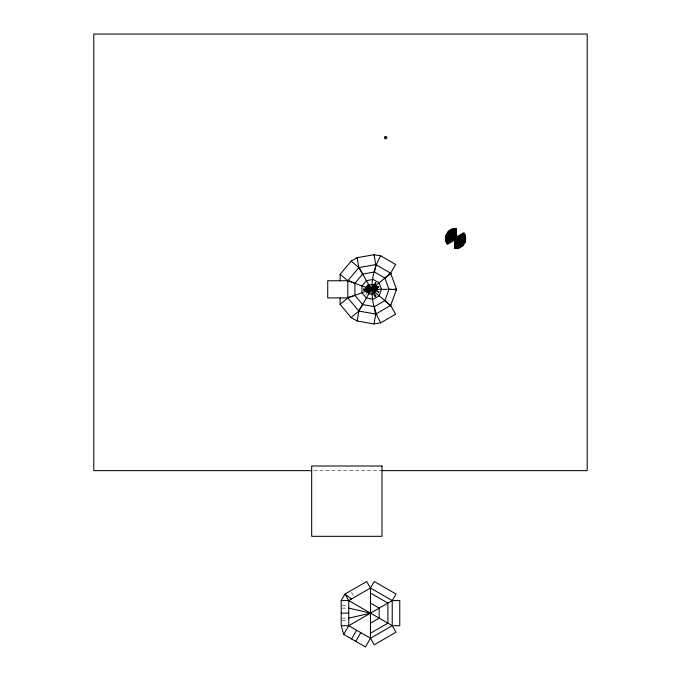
<?xml version="1.0" encoding="UTF-8"?>
<svg xmlns="http://www.w3.org/2000/svg" width="681" height="681" viewBox="0 0 681 681"><rect width="100%" height="100%" fill="white"/><g stroke="black" fill="none" stroke-linecap="round" stroke-linejoin="round"><path stroke-width="0.51" stroke-dasharray="3.4 2.55" d="M374.456 284.377L375.563 282.453M374.737 284.3L375.742 282.564M375.086 284.743L376.142 282.913M374.465 284.309L375.827 282.692M374.865 284.649L376.227 283.024M365.493 294.779L367.025 293.494M376.891 287.203L378.721 286.139M376.746 287.007L378.738 286.284M376.823 287.203L378.908 286.446M376.925 287.493L379.019 286.735M377.197 287.62L379.087 286.931M363.45 289.842L365.527 289.468M376.985 287.45L379.062 287.084M363.535 290.353L365.62 289.987M363.484 288.974L365.595 288.974M363.373 289.178L365.595 289.178M363.373 289.493L365.595 289.493M363.373 289.706L365.382 289.706M363.484 290.225L365.595 290.225M313.779 470.648L380.943 470.648M342.151 605.605L346.859 605.605M342.151 608.116L346.859 608.116M342.151 618.161L346.859 618.161M342.151 620.672L346.859 620.672M363.45 288.838L365.527 289.204M376.985 291.221L379.062 291.587M377.002 290.983L378.985 291.706M376.925 291.179L379.019 291.936M376.823 291.477L378.908 292.234M376.951 291.74L378.84 292.43M376.891 291.477L378.721 292.532M375.001 294.192L376.295 295.733M374.456 294.294L375.563 296.218M374.559 294.788L375.614 296.618M374.184 294.456L375.291 296.371M374.107 294.737L375.112 296.482M373.546 294.822L374.601 296.652M351.575 592.427L353.456 595.688"/><path stroke-width="1.02" d="M340.117 280.751L340.117 274.29L351.158 261.129L358.853 267.59L371.409 289.34L390.647 305.48L395.67 314.179L380.79 322.768L374.031 323.96L357.108 320.981L358.853 311.081L374.031 284.794M396.521 289.34L390.647 273.2L375.767 264.611L358.853 267.59L347.812 280.751L347.812 297.929L358.853 311.081L375.767 314.069L390.647 305.48L396.521 289.34L371.409 289.34L347.812 280.751L327.723 280.751L327.723 297.929L347.812 297.929L371.409 289.34L390.647 273.2L395.67 264.5L380.79 255.911C368.898 274.801 368.898 303.879 380.79 322.768M376.133 264.671L376.006 265.394L375.282 265.267L375.41 264.543L376.133 264.671L374.465 272.025L362.624 274.111L354.895 283.322L354.895 295.35L362.624 304.56L374.465 306.646L384.876 300.636L388.987 289.34L384.876 278.035L374.465 272.025M374.031 323.96L375.767 314.069M462.757 234.954L464.748 234.23L447.357 244.3L446.464 242.759L463.863 232.715L465.659 237.635L464.748 242.776L455.802 239.525M386.834 137.605L385.795 138.839L384.399 138.03L384.399 137.17L385.795 136.37L386.834 137.605L385.574 137.605M347.94 280.402L347.685 281.091L348.374 281.347L348.629 280.657L347.94 280.402L354.895 283.322M372.371 290.149L372.669 289.34L371.63 288.097L370.234 288.906L370.234 289.765L371.63 290.574L374.031 289.187L377.223 289.178M368.259 293.017L370.907 288.438L365.595 288.446L368.779 289.033M358.538 310.902L358.904 310.264L359.534 310.63L359.168 311.268L358.538 310.902L362.624 304.56M369.774 291.442L370.83 289.612M368.37 294.294L373.656 285.135M369.17 293.537L370.753 290.787M371.809 288.957L373.929 285.296M375.086 284.743L371.92 290.242L374.065 293.937M341.207 600.582L344.978 594.062L366.719 581.506L370.49 588.026L370.49 638.25L365.467 646.95L343.718 634.394L341.207 625.694L341.207 600.582L348.74 600.582L392.239 625.694L399.764 625.694L399.764 600.582L392.239 600.582L348.74 625.694L343.718 634.394M348.74 625.694L348.74 600.582L370.49 588.026L374.252 581.506L396.001 594.062L392.239 600.582L392.239 625.694L396.001 632.223L374.252 644.779L370.49 638.25L348.74 625.694L341.207 625.694M351.583 638.931L356.606 630.24M355.797 641.366L360.819 632.675M367.672 292.413L371.068 288.361L365.842 287.45M368.234 292.881L370.949 289.638M371.869 289.033L374.593 285.79M372.43 289.502L375.827 285.458M390.409 305.76L390.885 305.199L390.324 304.73L389.847 305.292L390.409 305.76L384.876 300.636M357.108 320.981L351.158 317.542L340.117 304.381L347.812 297.929M366.387 292.396L370.43 288.999M367.527 292.115L370.77 289.399M372.524 288.199L374.95 286.156M371.92 289.119L375.154 286.403M373.188 288.327L375.495 286.386M390.885 273.473L390.324 273.949L389.847 273.387L390.409 272.919L390.885 273.473L384.876 278.035M372.388 289.68L376.44 286.284M448.473 231.378L449.835 230.238L455.955 237.524L445.561 239.371L446.472 242.776L449.46 241.687M351.158 317.542L358.853 311.081M351.158 261.129L357.108 257.699L374.031 254.72L380.79 255.911M359.168 267.403L358.538 267.769L358.904 268.408L359.534 268.042L359.168 267.403L362.624 274.111M448.558 242.155L450.388 241.091M456.798 237.397L462.297 234.221M446.83 243.389L464.229 233.345M446.991 243.662L464.391 233.617M451.443 241.329L456.006 239.184M460.143 236.307L461.88 235.303M366.846 290.949L370.507 288.829M367.212 291.579L370.873 289.468M374.533 287.348L376.372 286.292M367.365 291.851L369.196 290.796M372.865 288.684L376.525 286.565M372.311 289.842L375.972 287.731M454.721 240.087L454.721 248.548L458.228 248.242L462.748 245.628L460.033 242.385M370.49 623.183L379.189 618.161L379.189 608.116L370.49 603.094M370.49 633.228L387.889 623.183L387.889 603.094L370.49 593.049M370.49 638.25L392.239 625.694M458.781 236.401L445.868 241.108L449 240.572M448.03 240.87L454.985 238.341M446.115 241.789L454.065 238.903M459.037 237.09L464.995 234.919M446.225 242.087L451.197 240.282M456.159 238.469L465.106 235.217M451.443 240.963L465.353 235.907L462.22 236.435M365.637 290.489L370.609 288.684M347.685 297.58L348.374 297.333L348.629 298.023L347.94 298.269L347.685 297.58L354.895 295.35M366.812 290.617L369.792 289.536M365.893 291.179L370.413 289.536M373.843 288.284L375.827 287.561M371.962 289.306L375.938 287.859M372.481 289.34L375.308 288.31M372.209 289.995L376.184 288.548M348.74 618.161L370.49 613.138L348.74 608.116M445.689 240.095L455.061 238.444M459.224 237.703L465.472 236.605M445.749 240.402L453.035 239.116M457.198 238.384L465.532 236.911M454.201 239.652L465.659 237.635L463.54 237.618M365.527 289.468L370.736 288.557M365.654 290.191L369.817 289.459M373.988 288.727L376.065 288.361M365.714 290.506L367.791 290.132M371.962 289.399L377.163 288.48M372.081 290.123L377.291 289.204M375.41 314.128L376.133 314.001L376.006 313.286L375.282 313.413L375.41 314.128L374.465 306.646M445.561 238.35L454.023 238.35M459.309 238.35L465.651 238.35M445.561 238.665L454.023 238.665M459.309 238.665L465.651 238.665M465.651 239.397L455.078 239.397L459.862 247.646M365.595 288.974L370.881 288.974M365.595 289.178L367.706 289.178M365.595 289.493L367.706 289.493M374.056 289.493L377.223 289.493M396.521 289.706L395.789 289.706L395.789 288.974L396.521 288.974L396.521 289.706L388.987 289.34M374.056 290.225L377.223 290.225M311.677 470.648L93.808 470.648L93.808 34.05L587.192 34.05L587.192 470.648L381.99 470.648M341.207 613.138L348.74 613.138M445.749 236.605L454.074 238.078M461.36 239.363L465.532 240.095M445.689 236.911L451.937 238.018M459.224 239.303L465.472 240.402M462.467 240.087L465.438 240.606M447.647 238.001L445.561 237.635L446.472 234.23L448.49 231.37L455.776 237.482M454.934 239.286L465.344 241.125L462.373 240.018M365.714 288.174L370.915 289.093M373.988 289.953L376.065 290.319M373.86 290.676L375.938 291.042M452.261 236.894L455.24 237.975M446.225 234.919L455.163 238.18L446.991 233.345M458.151 239.261L465.106 241.789M446.115 235.217L452.082 237.388M457.045 239.193L464.995 242.087M460.203 240.563L464.927 242.283M447.851 236.63L445.868 235.907L456.287 237.72L453.01 228.765L449.818 230.246L450.873 232.085M366.25 286.514L371.222 288.318M367.068 287.365L370.047 288.455M366.991 287.561L368.983 288.284M366.889 287.859L368.872 288.582M455.598 237.473L447.357 232.715L449.775 234.766M462.007 241.168L464.757 242.759L462.731 245.645L455.444 239.525M448.924 234.221L454.423 237.397L448.013 231.932M459.811 240.751L464.391 243.389M446.83 233.617L453.24 237.32M457.819 239.959L464.229 243.662M448.294 235.311L446.464 234.255L456.415 237.848L454.738 228.458L452.993 228.765L453.359 230.85M455.623 239.542L463.863 244.3L462.254 242.921M367.731 286.19L370.481 287.774M367.476 286.641L369.306 287.697L367.663 286.403M367.365 286.82L370.115 288.412M370.49 588.026L392.239 600.582M351.422 599.033L344.978 594.062L348.74 600.582M458.543 240.759L463.403 244.845M447.817 232.17L454.295 237.609M457.53 240.325L463.208 245.083M459.99 242.657L463.071 245.245M368.336 285.594L369.953 286.956M368.004 285.994L369.621 287.356M367.059 285.475L369.485 287.518M340.117 274.29L347.812 280.751M449.273 230.706L453.35 235.566M457.428 240.427L462.186 246.096M449.034 230.91L453.112 235.771M455.827 239.014L461.948 246.301M457.266 241.048L458.56 242.589M455.266 239.482L461.386 246.769L460.347 244.93M369.034 285.118L370.396 286.744M367.791 284.786L369.834 287.212M368.234 285.79L369.587 287.416M450.72 229.727L454.951 237.056M457.598 241.627L460.765 247.126M450.447 229.88L454.15 236.29M456.27 239.959L460.492 247.28M456.296 240.427L457.3 242.164M374.031 289.187L375.58 291.868M452.32 229.012L455.214 236.962M456.662 240.938L459.19 247.893M452.031 229.122L454.917 237.065M455.64 239.057L458.9 247.995M456.296 241.466L458.705 248.071M452.422 232.349L451.341 229.369L456.117 237.601L445.561 237.618L445.561 239.397M454.959 239.303L458.211 248.25L457.683 245.117M454.227 228.552L454.78 231.676M454.023 228.586L455.487 236.911M456.227 241.083L457.513 248.369M453.708 228.637L454.814 234.885M455.734 240.095L457.198 248.42M456.296 244.505L456.645 246.479M455.01 240.223L456.474 248.548L456.5 244.317M374.031 254.72L375.767 264.611M357.108 257.699L358.853 267.59M456.5 236.92L456.5 228.458L454.721 228.458L454.721 231.634M455.972 228.458L455.972 236.92M455.768 228.458L455.768 234.8M455.768 241.151L455.768 248.548M455.453 228.458L455.453 234.8M455.453 241.151L455.453 248.548M455.24 240.512L455.24 248.548M340.117 297.929L340.117 304.381M385.097 137.196L385.097 138.005L386.17 137.817L385.889 137.06L385.097 137.196M370.932 288.931L370.932 289.74L371.996 289.553L371.724 288.795L370.932 288.931M376.431 289.34L375.257 292.566L372.286 294.286L368.898 293.69L366.693 291.059L366.693 287.62L368.898 284.99L372.286 284.394L375.257 286.105L376.431 289.34M381.454 289.34L379.104 295.792L373.154 299.231L366.387 298.04L361.969 292.77L361.969 285.901L366.387 280.64L373.154 279.448L379.104 282.879L381.454 289.34M381.99 466.008L311.677 466.008L311.677 536.322L381.99 536.322L381.99 466.008"/></g></svg>
